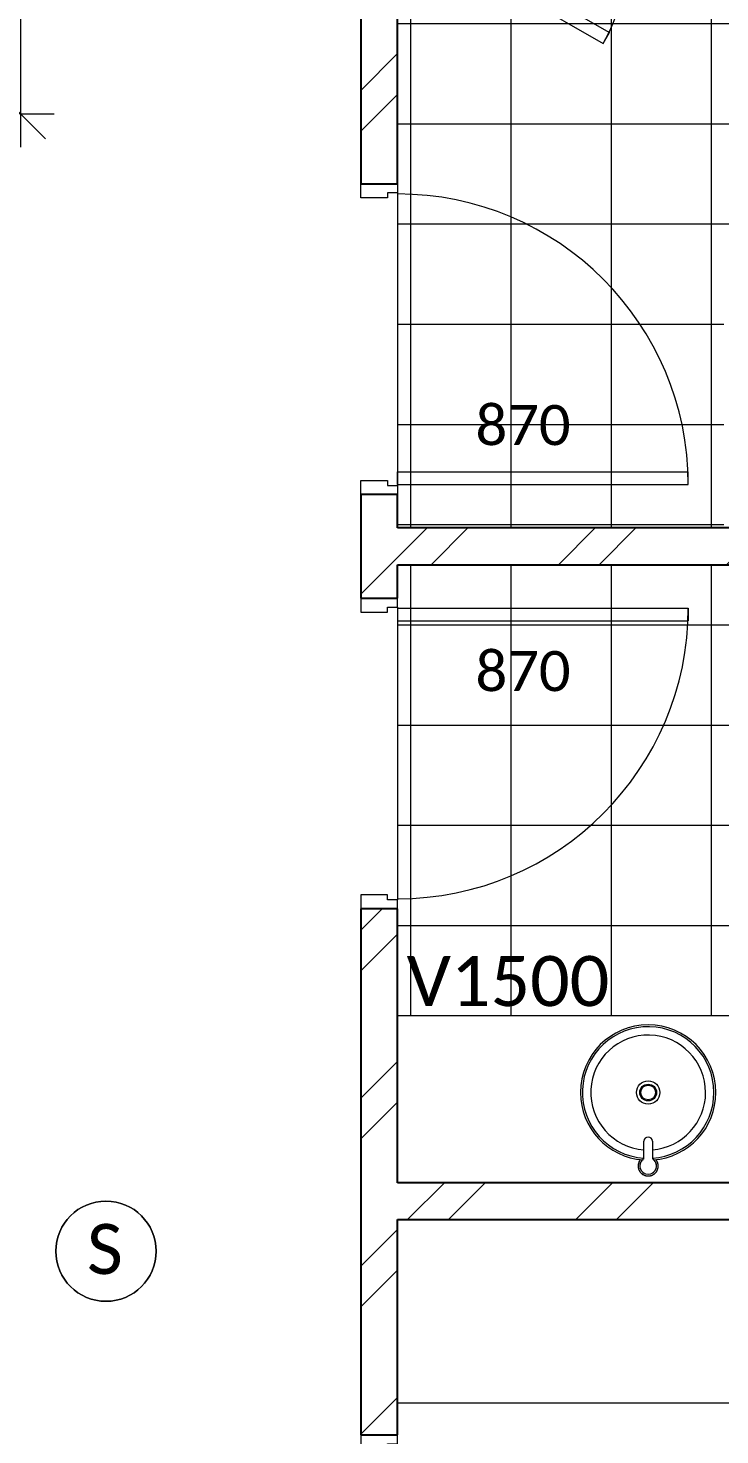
# Model space of a CAD drawing. Header units: millimetres. Extents: x 21880 to 46126, y 2095 to 35083.
# Drawn here: x 34770 to 36840, y 11624 to 15836 of the extents above; entities that cross this region are included whole.
import ezdxf

# ---------------------------------------------------------------- set-up
doc = ezdxf.new("R2010")
doc.units = ezdxf.units.MM
for name, color, linetype, lineweight in [('A-ANNO-DIMS', 211, 'Continuous', 9), ('A-ANNO-DIMS-100', 211, 'Continuous', 9), ('A-ANNO-IDEN', 131, 'Continuous', 9), ('A-DETL-THIN', 151, 'Continuous', 9), ('A-DOOR', 31, 'Continuous', 9), ('A-DOOR-FRAM', 31, 'Continuous', 18), ('A-DOOR-IDEN', 31, 'Continuous', 9), ('A-DOOR-OPNG', 31, 'Continuous', 9), ('A-FLOR', 192, 'Continuous', 9), ('A-FLOR-PATT', 8, 'Continuous', 9), ('A-WALL', 113, 'Continuous', 9), ('A-WALL-PATT', 111, 'Continuous', 25), ('E-ELEC-FIXT', 91, 'Continuous', 9), ('P-SANR-FIXT', 6, 'Continuous', 9)]:
    doc.layers.add(name, color=color, linetype=linetype, lineweight=lineweight)
doc.styles.add('Calibri_1', font='calibri.ttf', dxfattribs={"height": 150})
doc.styles.add('Calibri_2', font='calibri.ttf', dxfattribs={"height": 120})
doc.dimstyles.new('1_5mm_Calibri_PINK', dxfattribs={"dimscale": 304.8, "dimtxt": 176.602264, "dimasz": 0.492126, "dimexe": 0.328084, "dimexo": 0.0625, "dimgap": 0, "dimtad": 1, "dimdec": 0, "dimzin": 0, "dimdsep": 46, "dimtxsty": 'Calibri_1', "dimblk1": 'OBLIQUE', "dimblk2": 'OBLIQUE', "dimsah": 1, "dimcen": 0.09, "dimdle": 0.328084, "dimazin": 0, "dimtfac": 1, "dimtdec": 4, "dimtix": 1, "dimtmove": 0, "dimatfit": 3, "dimfxl": 0.984252, "dimfxlon": 1, "dimtvp": 1, "dimtolj": 1, "dimtzin": 0, "dimarcsym": 2})
pattern_1 = [(45, (0, 0), (-251.4472, 251.4472), []), (45, (0, 381), (-251.4472, 251.4472), [])]

# ---------------------------------------------------------------- blocks, each defined once
blk = doc.blocks.new('Single - Timber Frame  - 520x2400-2337658-1_ LOWER GROUND FLOOR')
at = {"layer": 'A-DOOR'}
for p, q in [((-190.3, 315), (-209.3, 282.1)), ((260, 55), (-190.3, 315)), ((241, 22.1), (-209.3, 282.1)), ((260, 55), (241, 22.1))]:
    blk.add_line(p, q, dxfattribs=at)
at = {"layer": 'A-DOOR-FRAM'}
for p, q in [((-290, 55), (-263, 55)), ((-263, 55), (-263, 25)), ((263, 55), (290, 55)), ((263, 25), (263, 55)), ((-263, 25), (-248, 25)), ((-248, 25), (-248, -55)), ((248, 25), (263, 25)), ((248, -55), (248, 25)), ((-248, -55), (-290, -55)), ((290, -55), (248, -55))]:
    blk.add_line(p, q, dxfattribs=at)
at = {"layer": 'A-DOOR-OPNG'}
blk.add_arc((260, 55), 520, 150, 180, dxfattribs=at)
blk = doc.blocks.new('Single - Timber Frame  - 870x2400-2599487-1_ LOWER GROUND FLOOR')
at = {"layer": 'A-DOOR'}
for p, q in [((435, 925), (397, 925)), ((397, 55), (397, 925)), ((435, 55), (435, 925)), ((435, 55), (397, 55))]:
    blk.add_line(p, q, dxfattribs=at)
at = {"layer": 'A-DOOR-FRAM'}
for p, q in [((-465, 55), (-438, 55)), ((-438, 55), (-438, 25)), ((438, 55), (465, 55)), ((438, 25), (438, 55)), ((-438, 25), (-423, 25)), ((-423, 25), (-423, -55)), ((423, 25), (438, 25)), ((423, -55), (423, 25)), ((-423, -55), (-465, -55)), ((465, -55), (423, -55))]:
    blk.add_line(p, q, dxfattribs=at)
at = {"layer": 'A-DOOR-OPNG'}
blk.add_arc((435, 55), 870, 90, 180, dxfattribs=at)
blk = doc.blocks.new('Single - Timber Frame  - 870x2400-2599501-1_ LOWER GROUND FLOOR')
at = {"layer": 'A-DOOR'}
for p, q in [((397, -55), (397, -925)), ((435, -55), (397, -55)), ((435, -55), (435, -925)), ((435, -925), (397, -925))]:
    blk.add_line(p, q, dxfattribs=at)
at = {"layer": 'A-DOOR-FRAM'}
for p, q in [((-423, 55), (-465, 55)), ((-423, -25), (-423, 55)), ((465, 55), (423, 55)), ((423, 55), (423, -25)), ((-438, -55), (-438, -25)), ((-438, -25), (-423, -25)), ((423, -25), (438, -25)), ((438, -25), (438, -55)), ((-465, -55), (-438, -55)), ((438, -55), (465, -55))]:
    blk.add_line(p, q, dxfattribs=at)
at = {"layer": 'A-DOOR-OPNG'}
blk.add_arc((435, -55), 870, 180, 270, dxfattribs=at)
blk = doc.blocks.new('Vanity_Optional_Plinth - Standard Depth-1633724-1_ LOWER GROUND FLOOR')
at = {"layer": 'P-SANR-FIXT'}
for p, q in [((-696.2, 202.1), (-696.2, -297.9)), ((-696.2, -297.9), (803.8, -297.9))]:
    blk.add_line(p, q, dxfattribs=at)
blk.add_circle((53.8, -67.9), 25, dxfattribs=at)
blk = doc.blocks.new('RC-Tap Mixer horizontal face - Bath_ Shr Set-1083017-1_ LOWER GROUND FLOOR')
at = {"layer": 'P-SANR-FIXT'}
for p, q in [((-20, -15), (-20, -19)), ((-12.5, -74.1), (-12.5, -21.7)), ((12.5, -21.7), (12.5, -74.1)), ((20, -19), (20, -15))]:
    blk.add_line(p, q, dxfattribs=at)
at = {"layer": 'P-SANR-FIXT', "flags": 128}
for points in [[(0, 30), (-1.2, 30), (-2.4, 29.9), (-3.6, 29.8), (-4.8, 29.6), (-6, 29.4), (-7.1, 29.1), (-8.3, 28.8), (-9.4, 28.5), (-10.6, 28.1), (-11.7, 27.6), (-12.8, 27.1), (-13.9, 26.6), (-14.9, 26), (-15.9, 25.4), (-16.9, 24.8), (-17.9, 24.1), (-18.9, 23.3), (-19.8, 22.6), (-20.7, 21.7), (-21.5, 20.9), (-22.3, 20), (-23.1, 19.1), (-23.9, 18.2), (-24.6, 17.2), (-25.2, 16.2), (-25.9, 15.2), (-26.5, 14.1), (-27, 13.1), (-27.5, 12), (-28, 10.9), (-28.4, 9.7), (-28.7, 8.6), (-29.1, 7.4), (-29.3, 6.3), (-29.6, 5.1), (-29.7, 3.9), (-29.9, 2.7), (-30, 1.5), (-30, 0.3), (-30, -0.9), (-29.9, -2.1), (-29.8, -3.3), (-29.7, -4.5), (-29.5, -5.6), (-29.2, -6.8), (-28.9, -8), (-28.6, -9.1), (-28.2, -10.3), (-27.8, -11.4), (-27.3, -12.5), (-26.8, -13.6), (-26.2, -14.6), (-25.6, -15.7), (-24.9, -16.7), (-24.3, -17.7), (-23.5, -18.6)], [(23.1, -19.1), (23.9, -18.2), (24.6, -17.2), (25.2, -16.2), (25.9, -15.2), (26.5, -14.1), (27, -13.1), (27.5, -12), (28, -10.9), (28.4, -9.7), (28.7, -8.6), (29.1, -7.4), (29.3, -6.3), (29.6, -5.1), (29.7, -3.9), (29.9, -2.7), (30, -1.5), (30, -0.3), (30, 0.9), (29.9, 2.1), (29.8, 3.3), (29.7, 4.5), (29.5, 5.6), (29.2, 6.8), (28.9, 8), (28.6, 9.1), (28.2, 10.3), (27.8, 11.4), (27.3, 12.5), (26.8, 13.6), (26.2, 14.6), (25.6, 15.7), (24.9, 16.7), (24.3, 17.7), (23.5, 18.6), (22.8, 19.5), (22, 20.4), (21.1, 21.3), (20.3, 22.1), (19.4, 22.9), (18.4, 23.7), (17.5, 24.4), (16.5, 25.1), (15.5, 25.7), (14.4, 26.3), (13.4, 26.9), (12.3, 27.4), (11.2, 27.8), (10, 28.3), (8.9, 28.6), (7.8, 29), (6.6, 29.3), (5.4, 29.5), (4.2, 29.7), (3, 29.8), (1.8, 29.9), (0.6, 30), (0, 30)]]:
    blk.add_lwpolyline(points, dxfattribs=at)
at = {"layer": 'P-SANR-FIXT'}
for centre, radius, start, end in [((0, 0), 30, 151.7213, 167.3118), ((0, 0), 25, 90, 240), ((0, 0), 25, 156.7609, 169.3835), ((0, 0), 25, 157.9693, 169.3835), ((0, 0), 25, 153.4349, 164.0852), ((0, 0), 30, 120.7313, 132.0992), ((0, 0), 25, 126, 134.0395), ((0, 0), 25, 126, 134.0395), ((0, 0), 25, 121.7175, 130.992), ((0, 0), 30, 90, 98.8196), ((0, 0), 30, 81.1804, 90), ((0, 0), 25, 300, 90), ((0, 0), 25, 49.008, 58.2825), ((0, 0), 25, 45.9605, 54), ((0, 0), 25, 45.9605, 54), ((0, 0), 30, 47.9008, 59.2687), ((0, 0), 25, 15.9148, 26.5651), ((0, 0), 25, 10.6165, 23.2391), ((0, 0), 25, 10.6165, 22.0307), ((0, 0), 30, 12.8825, 22.2676), ((0, 0), 30, 192.8825, 202.2676), ((0, 0), 25, 185.1524, 195.9185), ((0, 0), 25, 190.6941, 203.346), ((0, 0), 25, 192.0883, 203.346), ((0, 0), 25, 213.4819, 216.8699), ((0, 0), 25, 225.9718, 230.403), ((0, 0), 25, 309.597, 314.0282), ((0, 0), 25, 323.1301, 326.5181), ((0, 0), 25, 336.654, 349.3059), ((0, 0), 25, 336.654, 347.9117), ((0, 0), 25, 344.0815, 354.8476), ((0, 0), 30, 331.7213, 347.3118), ((0, -74.1), 12.5, 180, 360)]:
    blk.add_arc(centre, radius, start, end, dxfattribs=at)
blk = doc.blocks.new('874300W_BK_File_Rfa_151277_ori_2016Sep14134925 - Artisan 405 Round Above Counter - 0 Tap Holes-2537396-1_ LOWER GROUND FLOOR')
at = {"layer": 'P-SANR-FIXT'}
for radius in [35, 22]:
    blk.add_circle((0, 0), radius, dxfattribs=at)
for radius, start, end in [(202.5, 360, 180), (196.9, 360, 266.3147), (171.9, 360, 265.7643), (202.5, 180, 265.6948), (196.9, 273.6371, 360), (171.9, 274.2357, 360), (202.5, 274.3052, 360)]:
    blk.add_arc((0, 0), radius, start, end, dxfattribs=at)
blk = doc.blocks.new('Smoke Alarm - Smoke Alarm-1911059-1_ LOWER GROUND FLOOR')
at = {"layer": 'E-ELEC-FIXT'}
blk.add_circle((0, 0), 150, dxfattribs=at)
for start, end in [(360, 180), (180, 360)]:
    blk.add_arc((0, 0), 150, start, end, dxfattribs=at)
blk = doc.blocks.new('DIMBLOCK99-1_ LOWER GROUND FLOOR')
at = {"layer": 'A-ANNO-DIMS-100'}
for p, q in [((34747.1, 18209.5), (34747.1, 15479.5)), ((34747.1, 18109.5), (34672.1, 18184.5)), ((34747.1, 18109.5), (34447.1, 18109.5)), ((34747.1, 18109.5), (34822.1, 18034.5)), ((34747.1, 18109.5), (34847.1, 18109.5)), ((34747.1, 15579.5), (34672.1, 15654.5)), ((34747.1, 15579.5), (34447.1, 15579.5)), ((34747.1, 15579.5), (34822.1, 15504.5)), ((34747.1, 15579.5), (34847.1, 15579.5))]:
    blk.add_line(p, q, dxfattribs=at)
at = {"layer": 'A-ANNO-DIMS-100', "color": 0, "insert": (34539.2, 16601.3), "char_height": 150, "width": 583.656, "attachment_point": 1, "rotation": 90, "line_spacing_factor": 1.158048, "style": 'Calibri_1'}
blk.add_mtext('2530', dxfattribs=at)
blk = doc.blocks.new('_Oblique')
at = {"color": 0, "linetype": 'ByBlock', "lineweight": -2}
blk.add_line((-0.5, -0.5), (0.5, 0.5), dxfattribs=at)

msp = doc.modelspace()

# ---------------------------------------------------------------- hatches: boundary and pattern name
at = {"layer": 'A-FLOR-PATT'}
h = msp.add_hatch(dxfattribs=at)
h.set_pattern_fill('FP_2', color=256, style=0, pattern_type=2)
h.set_pattern_definition([(0, (37714.95, 17649.46), (0, 300), []), (90, (37714.95, 17649.46), (-300, 2e-14), [])])
h.paths.add_polyline_path([(39095.6, 12379.5), (39714.9, 12379.5), (39714.9, 14229.5), (38560.4, 14229.5), (38560.4, 12563.9), (39100.4, 12564.8), (39100.4, 12622.3), (39069.3, 12628.9), (39040.9, 12643.1), (39016.9, 12664), (38999, 12690.3), (38988.3, 12720.2), (38985.5, 12751.9), (38990.9, 12783.3), (39003.9, 12812.3), (39023.8, 12837.1), (39049.4, 12856), (39078.9, 12867.9), (39110.4, 12871.9), (39142, 12867.9), (39171.5, 12856), (39197, 12837.1), (39217, 12812.3), (39230, 12783.3), (39235.3, 12751.9), (39232.6, 12720.2), (39221.9, 12690.3), (39204, 12664), (39180, 12643.1), (39151.6, 12628.9), (39120.4, 12622.3), (39120.4, 12563.9), (39710.4, 12563.9), (39710.4, 12483.9), (39120.4, 12483.9), (39120.4, 12469.5), (39126.2, 12472.8), (39142.6, 12478), (39163.3, 12480.7), (39185, 12480.7), (39199.9, 12479.1), (39214.1, 12476), (39225.1, 12471.6), (39232, 12466.4), (39234.4, 12460.6), (39234.1, 12445.6), (39232.1, 12440.7), (39224.9, 12435.4), (39213.7, 12431), (39199.4, 12427.8), (39191.3, 12425.7), (39185.8, 12417.3), (39179, 12413.7), (39175.2, 12413.2), (39141.8, 12413.2), (39142.6, 12386.9), (39151.7, 12386.9), (39151.7, 12383.9), (39101.7, 12383.9), (39101.7, 12386.9), (39111.7, 12386.9), (39111.7, 12413.2), (39110.4, 12413.2), (39100.4, 12416.6), (39097.1, 12419.8), (39094, 12426.7), (39094.3, 12434.2), (39095.6, 12437.7), (39100.4, 12443.4), (39100.4, 12483.9), (38560.4, 12483.9), (38560.4, 12383.9), (38535.4, 12383.9), (38535.4, 14229.5), (35875.4, 14229.5), (35875.4, 12879.5), (37375.4, 12879.5), (37375.4, 12379.5), (37772.4, 12379.5), (37776.1, 12461.7), (37782, 12514.2), (37789.2, 12530.4), (37802.6, 12542.1), (37820.1, 12546.9), (37835.4, 12547.2), (37834.7, 12564.8), (37834, 12573.2), (37826.4, 12599.5), (37821.2, 12599.5), (37776.9, 12731), (37766.7, 12774), (37765, 12803.2), (37765.2, 12832.7), (37769.5, 12863.2), (37775.4, 12888.3), (37790.3, 12928.4), (37795.3, 12938.4), (37824.6, 12983.8), (37853.1, 13012), (37883.9, 13030.1), (37896.1, 13035.4), (37919.6, 13042.1), (37939.6, 13045.4), (37954.9, 13046.3), (37982.1, 13043.9), (38008.8, 13037), (38021.4, 13032.6), (38053.3, 13014.2), (38063.1, 13006.8), (38073.6, 12996), (38091.6, 12975.6), (38119.1, 12929.8), (38132.2, 12895.1), (38136.6, 12882.1), (38141.9, 12855.4), (38145.2, 12827.8), (38144.1, 12788.3), (38141.7, 12767.9), (38126.9, 12710.2), (38088.3, 12599.5), (38083.1, 12598.5), (38079.8, 12588.8), (38075.9, 12573.2), (38074.5, 12547.2), (38094.4, 12545.7), (38109.7, 12540.5), (38122.9, 12527.8), (38129.1, 12511), (38135.9, 12428.2), (38137.4, 12379.5), (39095.2, 12379.5)])
h.paths.add_polyline_path([(38565.4, 12488.9), (39100.4, 12488.9), (39100.4, 12493.9), (38570.4, 12493.9), (38570.4, 12553.9), (39100.4, 12553.9), (39100.4, 12558.9), (38565.4, 12558.9), (38565.4, 12493.9)])
h.paths.add_polyline_path([(39700.4, 12488.9), (39705.4, 12488.9), (39705.4, 12558.9), (39120.4, 12558.9), (39120.4, 12553.9), (39700.4, 12553.9), (39700.4, 12493.9), (39120.4, 12493.9), (39120.4, 12488.9), (39410.5, 12488.9)])
h.paths.add_polyline_path([(37816.2, 12507.9), (37815.5, 12508.9), (37815.5, 12508.2)])
h.paths.add_polyline_path([(37819.3, 12511.1), (37819.8, 12511.9), (37819.3, 12511.4)])
h.paths.add_polyline_path([(37710.4, 13439.5), (37635.4, 13439.5), (37635.4, 13519.5), (37715.4, 13519.5), (37715.4, 13439.5)])
h.paths.add_polyline_path([(37645.4, 13444.5), (37710.4, 13444.5), (37710.4, 13514.5), (37640.4, 13514.5), (37640.4, 13444.5)])
h.paths.add_polyline_path([(37645.4, 13449.5), (37645.4, 13509.5), (37705.4, 13509.5), (37705.4, 13449.5)])
h.paths.add_polyline_path([(35875.4, 14339.5), (36851.9, 14339.5), (36851.9, 14989.5), (39714.9, 14989.5), (39714.9, 16049.5), (35875.4, 16049.5), (35875.4, 14439.5)])
h.paths.add_polyline_path([(38550.4, 15299.5), (38475.4, 15299.5), (38475.4, 15379.5), (38555.4, 15379.5), (38555.4, 15299.5)])
h.paths.add_polyline_path([(38545.4, 15304.5), (38550.4, 15304.5), (38550.4, 15374.5), (38480.4, 15374.5), (38480.4, 15304.5), (38485.4, 15304.5)])
h.paths.add_polyline_path([(38485.4, 15309.5), (38485.4, 15369.5), (38545.4, 15369.5), (38545.4, 15309.5)])
at = {"layer": 'A-WALL-PATT', "lineweight": 9}
h = msp.add_hatch(dxfattribs=at)
h.set_pattern_fill('FP_1', color=256, style=0, pattern_type=2)
h.set_pattern_definition(pattern_1)
h.paths.add_polyline_path([(35875.4, 9859.5), (35875.4, 10694.5), (35765.4, 10694.5), (35765.4, 9859.5)])
h.paths.add_polyline_path([(35875.4, 11624.5), (35875.4, 13199.5), (35765.4, 13199.5), (35765.4, 11624.5)])
h.paths.add_polyline_path([(35765.4, 14129.5), (35875.4, 14129.5), (35875.4, 14439.5), (35765.4, 14439.5)])
h.paths.add_polyline_path([(35765.4, 15369.5), (35875.4, 15369.5), (35875.4, 16159.5), (35765.4, 16159.5)])
h = msp.add_hatch(dxfattribs=at)
h.set_pattern_fill('FP_1', color=256, style=0, pattern_type=2)
h.set_pattern_definition(pattern_1)
h.paths.add_polyline_path([(39714.9, 14229.5), (39714.9, 14339.5), (35875.4, 14339.5), (35875.4, 14229.5), (39410.5, 14229.5)])
h = msp.add_hatch(dxfattribs=at)
h.set_pattern_fill('FP_1', color=256, style=0, pattern_type=2)
h.set_pattern_definition(pattern_1)
h.paths.add_polyline_path([(39714.9, 12269.5), (39714.9, 12379.5), (35875.4, 12379.5), (35875.4, 12269.5), (39410.5, 12269.5)])

# ---------------------------------------------------------------- linework, layer by layer
at = {"layer": 'A-DETL-THIN'}
msp.add_line((39165.4, 11719.5), (35875.4, 11719.5), dxfattribs=at)
at = {"layer": 'A-FLOR'}
for p, q in [((35875.4, 15342.5), (35875.4, 14466.5)), ((35875.4, 14102.5), (35875.4, 13226.5))]:
    msp.add_line(p, q, dxfattribs=at)
at = {"layer": 'A-WALL', "lineweight": 25}
for p, q in [((35765.4, 18864.5), (35765.4, 15369.5)), ((35875.4, 15369.5), (35875.4, 16049.5)), ((35765.4, 15369.5), (35875.4, 15369.5)), ((35875.4, 14439.5), (35765.4, 14439.5)), ((35765.4, 14439.5), (35765.4, 14129.5)), ((35875.4, 14339.5), (35875.4, 14439.5)), ((39714.9, 14339.5), (35875.4, 14339.5)), ((35875.4, 14129.5), (35875.4, 14229.5)), ((35875.4, 14229.5), (39714.9, 14229.5)), ((35765.4, 14129.5), (35875.4, 14129.5)), ((35875.4, 13199.5), (35765.4, 13199.5)), ((35765.4, 13199.5), (35765.4, 11624.5)), ((35875.4, 12379.5), (35875.4, 13199.5)), ((39714.9, 12379.5), (35875.4, 12379.5)), ((35875.4, 11624.5), (35875.4, 12269.5)), ((35875.4, 12269.5), (39714.9, 12269.5)), ((35765.4, 11624.5), (35875.4, 11624.5))]:
    msp.add_line(p, q, dxfattribs=at)

# ---------------------------------------------------------------- block references
at = {"layer": 'A-DOOR'}
for name, p, rotation in [('Single - Timber Frame  - 520x2400-2337658-1_ LOWER GROUND FLOOR', (36300.4, 16104.5), 180), ('Single - Timber Frame  - 870x2400-2599487-1_ LOWER GROUND FLOOR', (35820.4, 14904.5), 270), ('Single - Timber Frame  - 870x2400-2599501-1_ LOWER GROUND FLOOR', (35820.4, 13664.5), 90), ('Single - Timber Frame  - 870x2400-2599501-1_ LOWER GROUND FLOOR', (35820.4, 11159.5), 90)]:
    msp.add_blockref(name, p, dxfattribs=dict(at, rotation=rotation))
at = {"layer": 'E-ELEC-FIXT'}
msp.add_blockref('Smoke Alarm - Smoke Alarm-1911059-1_ LOWER GROUND FLOOR', (35002.7, 12174.3), dxfattribs=at)
at = {"layer": 'P-SANR-FIXT', "rotation": 180}
for name, p in [('Vanity_Optional_Plinth - Standard Depth-1633724-1_ LOWER GROUND FLOOR', (36679.2, 12581.5)), ('RC-Tap Mixer horizontal face - Bath_ Shr Set-1083017-1_ LOWER GROUND FLOOR', (36625.4, 12429.5))]:
    msp.add_blockref(name, p, dxfattribs=at)
at = {"layer": 'P-SANR-FIXT'}
msp.add_blockref('874300W_BK_File_Rfa_151277_ori_2016Sep14134925 - Artisan 405 Round Above Counter - 0 Tap Holes-2537396-1_ LOWER GROUND FLOOR', (36625.4, 12649.5), dxfattribs=at)

# ---------------------------------------------------------------- texts
at = {"layer": 'A-ANNO-IDEN', "color": 30, "insert": (35902.5, 13058.1), "char_height": 150, "width": 777.637, "attachment_point": 1, "style": 'Calibri_1'}
msp.add_mtext('V1500', dxfattribs=at)
at = {"layer": 'A-ANNO-IDEN', "insert": (34945.7, 12255.9), "char_height": 150, "width": 136.287, "attachment_point": 1, "style": 'Calibri_1'}
msp.add_mtext('S', dxfattribs=at)
at = {"layer": 'A-DOOR-IDEN', "char_height": 120, "width": 360.759, "attachment_point": 1, "style": 'Calibri_2'}
for insert in [(36108.8, 14707.6), (36108.8, 13971.1)]:
    msp.add_mtext('870', dxfattribs=dict(at, insert=insert))

# ---------------------------------------------------------------- dimensions: what is measured, and where the dimension line sits
at = {"layer": 'A-ANNO-DIMS'}
dim = msp.add_linear_dim(base=(34747.1, 15579.5), p1=(34447.1, 18109.5), p2=(34447.1, 15579.5), angle=90, dimstyle='1_5mm_Calibri_PINK', override={"dimpost": '<>', "dimfxl": 2530.000001}, dxfattribs=at)
dim.commit()
dim.dimension.update_dxf_attribs({"geometry": 'DIMBLOCK99-1_ LOWER GROUND FLOOR', "text_midpoint": (34670.3, 16844.5)})

doc.saveas('drawing.dxf')
